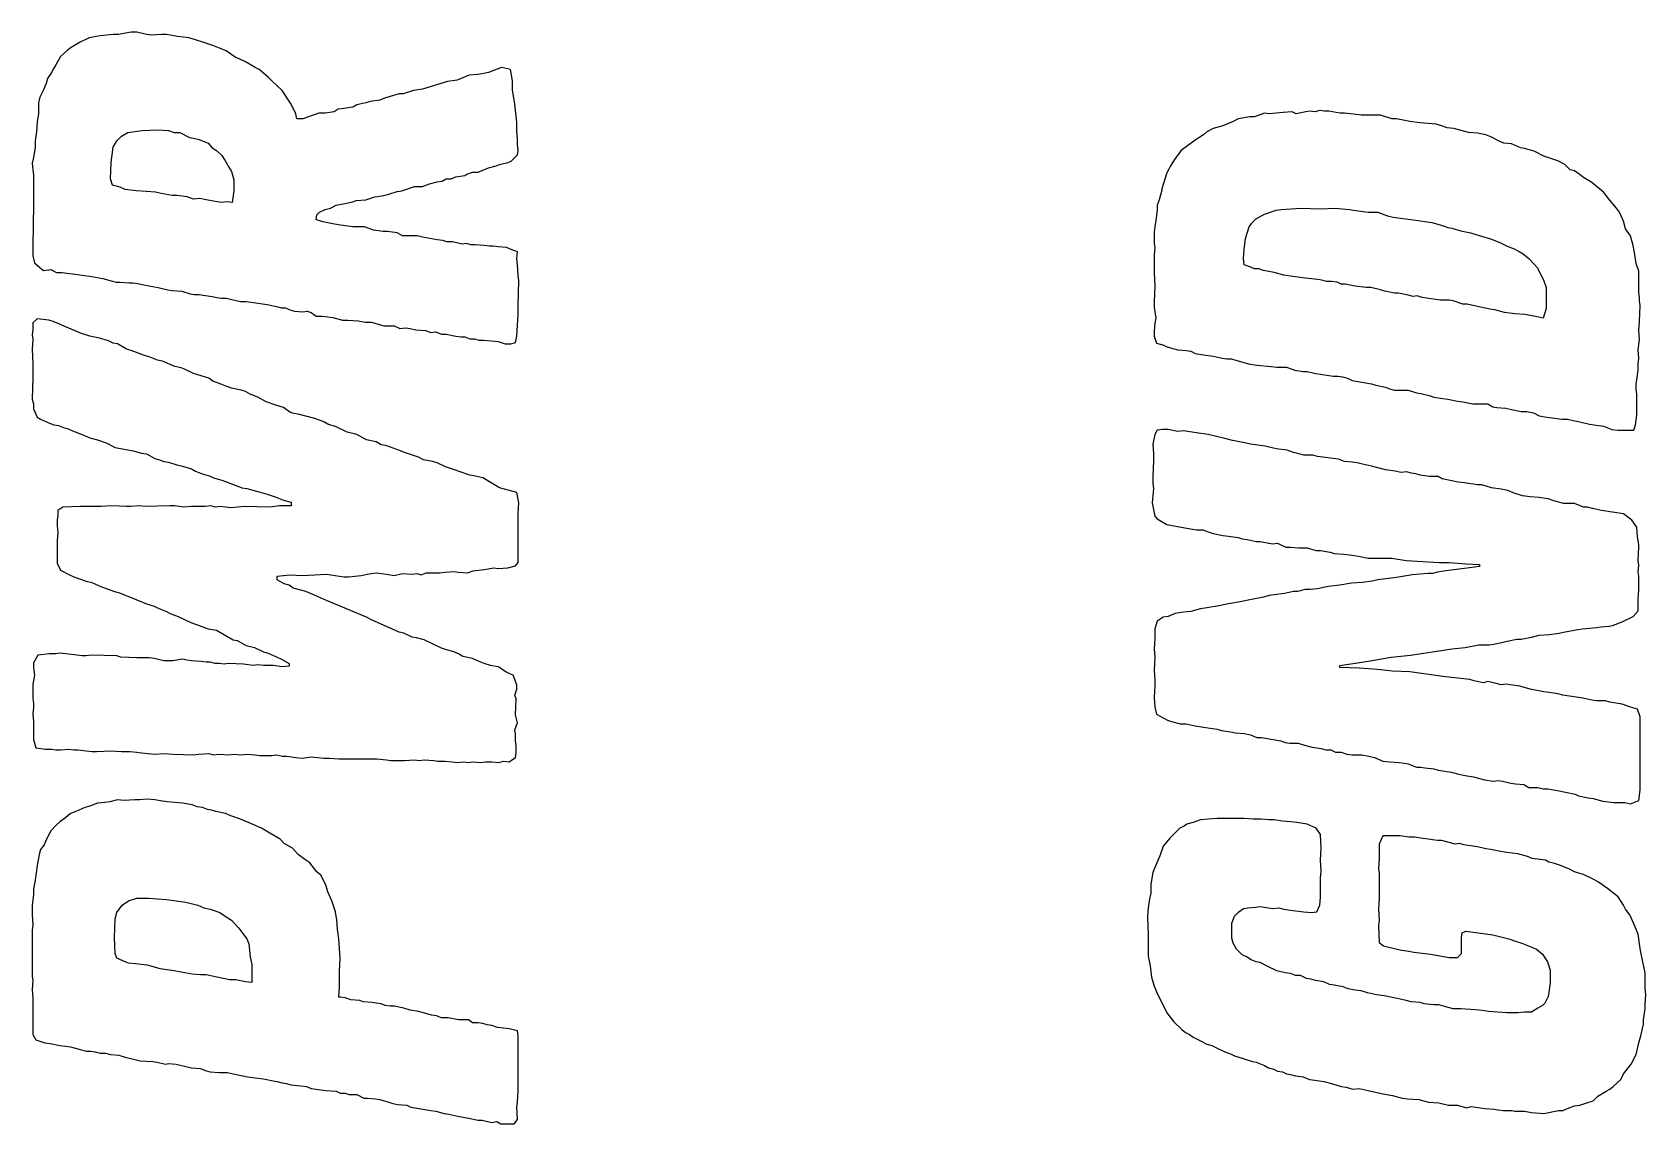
# Model space of a CAD drawing. Extents: x 21.5 to 68.8, y -31.2 to -10.6.
# Drawn here: x 41.81 to 45.099, y -31.173 to -28.947 of the extents above; entities that cross this region are included whole.
import ezdxf

# ---------------------------------------------------------------- set-up
doc = ezdxf.new("R2010")
doc.units = 0
doc.layers.add('Special_Silkscreen_Paths', color=7, linetype='CONTINUOUS')

msp = doc.modelspace()

# ---------------------------------------------------------------- linework, layer by layer
at = {"layer": 'Special_Silkscreen_Paths', "color": 7}
for points in [[(42.801822, -29.453946), (42.800411, -29.442657), (42.799, -29.421491), (42.797589, -29.408791), (42.799, -29.39468), (42.7863, -29.390446), (42.776422, -29.386213), (42.759489, -29.384802), (42.749611, -29.383391), (42.741144, -29.383391), (42.731267, -29.38198), (42.712922, -29.380569), (42.704456, -29.380569), (42.694578, -29.377746), (42.686111, -29.379157), (42.666356, -29.374924), (42.655067, -29.374924), (42.6466, -29.372102), (42.635311, -29.370691), (42.605678, -29.365046), (42.594389, -29.362224), (42.564756, -29.362224), (42.553467, -29.35658), (42.533711, -29.353757), (42.525245, -29.353757), (42.505489, -29.350935), (42.487145, -29.34388), (42.463156, -29.34388), (42.433523, -29.339646), (42.422234, -29.338235), (42.402478, -29.334002), (42.394011, -29.33118), (42.388367, -29.329769), (42.389778, -29.319891), (42.395423, -29.314246), (42.406711, -29.308602), (42.418, -29.30578), (42.429289, -29.300135), (42.4434, -29.297313), (42.463156, -29.29308), (42.470211, -29.290257), (42.489967, -29.288846), (42.508311, -29.283202), (42.526656, -29.28038), (42.536534, -29.277557), (42.553467, -29.271913), (42.563345, -29.270502), (42.588745, -29.262035), (42.605678, -29.262035), (42.619789, -29.256391), (42.635311, -29.252158), (42.645189, -29.250746), (42.653656, -29.246513), (42.663533, -29.246513), (42.673411, -29.24228), (42.691756, -29.239458), (42.695989, -29.236635), (42.707278, -29.232402), (42.718567, -29.232402), (42.739733, -29.223935), (42.755256, -29.219702), (42.762311, -29.21688), (42.779244, -29.212646), (42.7863, -29.209824), (42.799, -29.197124), (42.800411, -29.188658), (42.799, -29.175958), (42.799, -29.164669), (42.797589, -29.149146), (42.797589, -29.130802), (42.793356, -29.094113), (42.789122, -29.06448), (42.789122, -29.046135), (42.7863, -29.030613), (42.784889, -29.023558), (42.766544, -29.019324), (42.739733, -29.029202), (42.727033, -29.032024), (42.717156, -29.033435), (42.700222, -29.034847), (42.676233, -29.044724), (42.656478, -29.047547), (42.605678, -29.063069), (42.587334, -29.065891), (42.566167, -29.072947), (42.5577, -29.072947), (42.539356, -29.078591), (42.528067, -29.081413), (42.518189, -29.085647), (42.498434, -29.088469), (42.489967, -29.091291), (42.471622, -29.095524), (42.463156, -29.099758), (42.444811, -29.10258), (42.433523, -29.103991), (42.425056, -29.109635), (42.406711, -29.112458), (42.394011, -29.112458), (42.372845, -29.119513), (42.361556, -29.123746), (42.348856, -29.123746), (42.347445, -29.113869), (42.337567, -29.094113), (42.319223, -29.065891), (42.298056, -29.046135), (42.291, -29.03908), (42.272656, -29.023558), (42.264189, -29.019324), (42.245845, -29.008035), (42.233145, -29.002391), (42.223267, -28.998158), (42.204923, -28.985458), (42.187989, -28.978402), (42.178112, -28.974169), (42.169645, -28.971347), (42.159767, -28.968524), (42.142834, -28.96288), (42.128723, -28.958647), (42.106145, -28.955824), (42.083567, -28.951591), (42.073689, -28.951591), (42.052523, -28.953002), (42.042645, -28.951591), (42.02289, -28.947358), (42.011601, -28.947358), (41.98479, -28.951591), (41.974912, -28.951591), (41.948101, -28.954413), (41.925523, -28.958647), (41.905767, -28.968524), (41.888834, -28.978402), (41.881779, -28.984047), (41.873312, -28.991102), (41.867667, -28.996747), (41.85779, -29.01368), (41.853556, -29.020735), (41.849323, -29.029202), (41.840856, -29.041902), (41.838034, -29.05178), (41.83239, -29.06448), (41.825334, -29.080002), (41.822512, -29.091291), (41.822512, -29.113869), (41.81969, -29.129391), (41.818279, -29.150558), (41.815456, -29.168902), (41.815456, -29.181602), (41.812634, -29.202769), (41.809812, -29.214058), (41.811223, -29.228169), (41.812634, -29.238046), (41.812634, -29.298724), (41.811223, -29.383391), (41.811223, -29.403146), (41.814045, -29.417257), (41.825334, -29.427135), (41.83239, -29.43278), (41.847912, -29.431368), (41.859201, -29.437013), (41.87049, -29.437013), (41.880367, -29.438424), (41.891656, -29.439835), (41.931167, -29.44548), (41.953745, -29.449713), (41.970678, -29.453946), (41.980556, -29.456768), (41.989023, -29.456768), (42.007367, -29.45818), (42.015834, -29.45818), (42.024301, -29.459591), (42.044056, -29.463824), (42.066634, -29.468057), (42.086389, -29.472291), (42.094856, -29.473702), (42.114612, -29.475113), (42.131545, -29.480757), (42.140012, -29.482168), (42.149889, -29.482168), (42.158356, -29.48358), (42.1767, -29.486402), (42.186578, -29.487813), (42.195045, -29.489224), (42.204923, -29.489224), (42.234556, -29.49628), (42.245845, -29.49628), (42.2656, -29.499102), (42.283945, -29.501924), (42.292412, -29.503335), (42.307934, -29.506157), (42.317811, -29.50898), (42.326278, -29.50898), (42.334745, -29.513213), (42.344623, -29.516035), (42.361556, -29.517446), (42.370023, -29.516035), (42.378489, -29.518857), (42.388367, -29.525913), (42.401067, -29.525913), (42.412356, -29.527324), (42.422234, -29.528735), (42.441989, -29.53438), (42.453278, -29.53438), (42.474445, -29.535791), (42.488556, -29.538613), (42.501256, -29.538613), (42.526656, -29.545668), (42.547822, -29.545668), (42.559111, -29.551313), (42.5704, -29.549902), (42.580278, -29.551313), (42.591567, -29.554135), (42.611322, -29.555546), (42.622611, -29.559779), (42.632489, -29.558368), (42.643778, -29.562602), (42.653656, -29.562602), (42.673411, -29.566835), (42.683289, -29.568246), (42.691756, -29.568246), (42.701633, -29.572479), (42.711511, -29.572479), (42.719978, -29.575302), (42.729856, -29.575302), (42.745378, -29.576713), (42.759489, -29.578124), (42.7736, -29.582357), (42.7863, -29.582357), (42.794767, -29.579535), (42.797589, -29.566835), (42.800411, -29.523091), (42.800411, -29.504746)], [(45.087822, -29.504742), (45.086411, -29.494865), (45.086411, -29.487809), (45.085, -29.477931), (45.085, -29.434187), (45.079356, -29.418665), (45.076533, -29.396087), (45.073711, -29.381976), (45.068067, -29.36222), (45.058189, -29.348109), (45.053956, -29.332587), (45.045489, -29.314242), (45.039844, -29.305776), (45.028556, -29.293076), (45.013033, -29.27332), (44.989045, -29.253565), (44.972111, -29.243687), (44.963645, -29.236631), (44.953767, -29.229576), (44.9453, -29.228165), (44.934011, -29.216876), (44.9199, -29.20982), (44.891678, -29.199943), (44.871922, -29.190065), (44.852167, -29.18442), (44.8437, -29.183009), (44.825356, -29.174543), (44.809834, -29.173131), (44.801367, -29.170309), (44.783022, -29.160431), (44.773145, -29.156198), (44.756211, -29.153376), (44.737867, -29.151965), (44.708234, -29.143498), (44.694123, -29.142087), (44.682834, -29.137854), (44.671545, -29.135031), (44.639089, -29.132209), (44.617923, -29.129387), (44.591112, -29.123743), (44.581234, -29.123743), (44.558656, -29.116687), (44.519145, -29.116687), (44.509267, -29.115276), (44.485278, -29.112454), (44.4754, -29.112454), (44.452823, -29.10822), (44.444356, -29.10822), (44.434478, -29.106809), (44.424601, -29.109632), (44.414723, -29.10822), (44.406256, -29.109632), (44.386501, -29.113865), (44.378034, -29.109632), (44.359689, -29.111043), (44.331467, -29.113865), (44.321589, -29.112454), (44.301834, -29.119509), (44.291956, -29.119509), (44.267967, -29.123743), (44.25809, -29.129387), (44.236923, -29.137854), (44.217167, -29.143498), (44.204467, -29.150554), (44.197412, -29.156198), (44.180478, -29.167487), (44.152256, -29.188654), (44.145201, -29.19712), (44.138145, -29.206998), (44.129679, -29.221109), (44.126856, -29.226754), (44.122623, -29.233809), (44.115567, -29.257798), (44.112745, -29.266265), (44.112745, -29.269087), (44.107101, -29.288842), (44.102867, -29.300131), (44.102867, -29.310009), (44.100045, -29.331176), (44.098634, -29.343876), (44.097223, -29.355165), (44.097223, -29.377742), (44.098634, -29.386209), (44.097223, -29.401731), (44.097223, -29.437009), (44.098634, -29.465231), (44.097223, -29.496276), (44.097223, -29.507565), (44.100045, -29.530142), (44.098634, -29.54002), (44.097223, -29.556953), (44.097223, -29.566831), (44.101456, -29.580942), (44.116979, -29.585176), (44.121212, -29.587998), (44.135323, -29.592231), (44.145201, -29.595053), (44.162134, -29.596464), (44.172012, -29.597876), (44.180478, -29.602109), (44.197412, -29.604931), (44.217167, -29.607753), (44.235512, -29.611987), (44.24539, -29.613398), (44.253856, -29.613398), (44.263734, -29.61622), (44.289134, -29.623276), (44.306067, -29.626098), (44.335701, -29.62892), (44.346989, -29.630331), (44.366745, -29.630331), (44.383678, -29.635976), (44.400612, -29.638798), (44.409078, -29.638798), (44.426012, -29.643031), (44.435889, -29.644442), (44.452823, -29.647264), (44.4627, -29.648676), (44.471167, -29.648676), (44.481045, -29.650087), (44.490923, -29.652909), (44.5008, -29.657142), (44.540312, -29.664198), (44.548778, -29.66702), (44.568534, -29.671253), (44.577, -29.674076), (44.586878, -29.676898), (44.6151, -29.676898), (44.632034, -29.682542), (44.6405, -29.683953), (44.657434, -29.688187), (44.667311, -29.691009), (44.685656, -29.693831), (44.695534, -29.695242), (44.715289, -29.699475), (44.726578, -29.700887), (44.746334, -29.70512), (44.777378, -29.70512), (44.787256, -29.710764), (44.795722, -29.712175), (44.814067, -29.713587), (44.825356, -29.716409), (44.845111, -29.720642), (44.8564, -29.720642), (44.870511, -29.723464), (44.8818, -29.729109), (44.897322, -29.731931), (44.908611, -29.733342), (44.928367, -29.736164), (44.939656, -29.736164), (44.950945, -29.738987), (44.965056, -29.741809), (44.984811, -29.746042), (44.993278, -29.747453), (45.013033, -29.750275), (45.029967, -29.757331), (45.042667, -29.758742), (45.075122, -29.758742), (45.077944, -29.747453), (45.080767, -29.727698), (45.080767, -29.685364), (45.079356, -29.675487), (45.079356, -29.664198), (45.080767, -29.655731), (45.083589, -29.635976), (45.083589, -29.623276), (45.085, -29.611987), (45.083589, -29.595053), (45.086411, -29.573887), (45.085, -29.555542), (45.086411, -29.537198)], [(42.220445, -29.270502), (42.217623, -29.294491), (42.206334, -29.29308), (42.196456, -29.294491), (42.186578, -29.29308), (42.164001, -29.288846), (42.151301, -29.286024), (42.138601, -29.287435), (42.125901, -29.283202), (42.104734, -29.28038), (42.094856, -29.28038), (42.072278, -29.276146), (42.060989, -29.273324), (42.042645, -29.271913), (42.021478, -29.270502), (41.998901, -29.26768), (41.989023, -29.263446), (41.973501, -29.259213), (41.969267, -29.246513), (41.970678, -29.212646), (41.974912, -29.181602), (41.981967, -29.168902), (41.991845, -29.159024), (42.004545, -29.151969), (42.034178, -29.147735), (42.065223, -29.146324), (42.087801, -29.147735), (42.099089, -29.151969), (42.110378, -29.151969), (42.130134, -29.161846), (42.138601, -29.163258), (42.149889, -29.16608), (42.168234, -29.173135), (42.1767, -29.183013), (42.185167, -29.188658), (42.196456, -29.198535), (42.2021, -29.208413), (42.210567, -29.222524), (42.216212, -29.230991), (42.220445, -29.247924)], [(44.895911, -29.510387), (44.890267, -29.530142), (44.877567, -29.52732), (44.853578, -29.523087), (44.832411, -29.521676), (44.811245, -29.518853), (44.791489, -29.513209), (44.781611, -29.511798), (44.756211, -29.506153), (44.735045, -29.50192), (44.726578, -29.50192), (44.706823, -29.494865), (44.698356, -29.493453), (44.680011, -29.493453), (44.643323, -29.487809), (44.633445, -29.484987), (44.624978, -29.486398), (44.6151, -29.483576), (44.595345, -29.479342), (44.586878, -29.479342), (44.567123, -29.475109), (44.558656, -29.472287), (44.5389, -29.468053), (44.529023, -29.468053), (44.506445, -29.465231), (44.486689, -29.460998), (44.478223, -29.460998), (44.469756, -29.456765), (44.458467, -29.455353), (44.448589, -29.455353), (44.438712, -29.452531), (44.430245, -29.45112), (44.399201, -29.448298), (44.379445, -29.445476), (44.361101, -29.442653), (44.341345, -29.437009), (44.320178, -29.432776), (44.310301, -29.429953), (44.301834, -29.429953), (44.291956, -29.42572), (44.280667, -29.421487), (44.279256, -29.408787), (44.280667, -29.390442), (44.28349, -29.367865), (44.290545, -29.343876), (44.29619, -29.33682), (44.303245, -29.328354), (44.321589, -29.318476), (44.345578, -29.310009), (44.356867, -29.308598), (44.394967, -29.305776), (44.435889, -29.307187), (44.465523, -29.305776), (44.495156, -29.308598), (44.503623, -29.310009), (44.533256, -29.314242), (44.553012, -29.314242), (44.572767, -29.321298), (44.584056, -29.32412), (44.593934, -29.325531), (44.6151, -29.328354), (44.634856, -29.331176), (44.6532, -29.333998), (44.663078, -29.335409), (44.680011, -29.339642), (44.688478, -29.342465), (44.695534, -29.345287), (44.704, -29.346698), (44.722345, -29.352342), (44.7421, -29.356576), (44.757622, -29.360809), (44.784434, -29.369276), (44.802778, -29.376331), (44.816889, -29.383387), (44.831, -29.389031), (44.840878, -29.394676), (44.849345, -29.398909), (44.860634, -29.408787), (44.871922, -29.420076), (44.877567, -29.427131), (44.886033, -29.442653), (44.891678, -29.453942), (44.895911, -29.468053)], [(42.801822, -29.90691), (42.797589, -29.885744), (42.762311, -29.875866), (42.728445, -29.85611), (42.7101, -29.851877), (42.701633, -29.850466), (42.681878, -29.84341), (42.670589, -29.839177), (42.652245, -29.833533), (42.635311, -29.825066), (42.625433, -29.822244), (42.607089, -29.819422), (42.597211, -29.813777), (42.588745, -29.810955), (42.568989, -29.803899), (42.560522, -29.801077), (42.530889, -29.789788), (42.521011, -29.788377), (42.511134, -29.782733), (42.491378, -29.778499), (42.471622, -29.76721), (42.451867, -29.762977), (42.429289, -29.751688), (42.412356, -29.746044), (42.403889, -29.741811), (42.385545, -29.734755), (42.351678, -29.726288), (42.343211, -29.724877), (42.334745, -29.722055), (42.322045, -29.712177), (42.306523, -29.707944), (42.286767, -29.700888), (42.269834, -29.691011), (42.254312, -29.685366), (42.244434, -29.679722), (42.235967, -29.676899), (42.216212, -29.672666), (42.206334, -29.669844), (42.196456, -29.665611), (42.178112, -29.658555), (42.169645, -29.652911), (42.147067, -29.645855), (42.138601, -29.643033), (42.120256, -29.634566), (42.113201, -29.631744), (42.100501, -29.628922), (42.075101, -29.617633), (42.065223, -29.616222), (42.048289, -29.609166), (42.038412, -29.606344), (42.011601, -29.596466), (42.001723, -29.593644), (41.983378, -29.582355), (41.974912, -29.580944), (41.965034, -29.576711), (41.94669, -29.571066), (41.926934, -29.566833), (41.910001, -29.561188), (41.876134, -29.547077), (41.867667, -29.542844), (41.852145, -29.5372), (41.843679, -29.534377), (41.81969, -29.531555), (41.811223, -29.540022), (41.811223, -29.554133), (41.809812, -29.564011), (41.811223, -29.573888), (41.809812, -29.593644), (41.811223, -29.623277), (41.811223, -29.651499), (41.809812, -29.695244), (41.812634, -29.705122), (41.812634, -29.714999), (41.81969, -29.731933), (41.826745, -29.736166), (41.84509, -29.744633), (41.853556, -29.747455), (41.863434, -29.748866), (41.873312, -29.753099), (41.88319, -29.755922), (41.891656, -29.760155), (41.911412, -29.76721), (41.926934, -29.774266), (41.942456, -29.778499), (41.960801, -29.784144), (41.979145, -29.794022), (42.015834, -29.801077), (42.032767, -29.80531), (42.042645, -29.806722), (42.059578, -29.816599), (42.069456, -29.819422), (42.077923, -29.822244), (42.087801, -29.823655), (42.104734, -29.829299), (42.116023, -29.832122), (42.134367, -29.837766), (42.142834, -29.841999), (42.152712, -29.846233), (42.161178, -29.849055), (42.171056, -29.851877), (42.179523, -29.85611), (42.196456, -29.860344), (42.228912, -29.873044), (42.237378, -29.875866), (42.247256, -29.877277), (42.286767, -29.888566), (42.305112, -29.89421), (42.322045, -29.901266), (42.337567, -29.905499), (42.337567, -29.912555), (42.313578, -29.912555), (42.293823, -29.915377), (42.243023, -29.913966), (42.2148, -29.916788), (42.203512, -29.915377), (42.193634, -29.913966), (42.182345, -29.915377), (42.173878, -29.912555), (42.162589, -29.913966), (42.134367, -29.913966), (42.118845, -29.915377), (42.100501, -29.912555), (42.090623, -29.912555), (42.038412, -29.913966), (42.029945, -29.912555), (42.01019, -29.913966), (42.001723, -29.913966), (41.97209, -29.912555), (41.949512, -29.913966), (41.907178, -29.913966), (41.871901, -29.915377), (41.862023, -29.922433), (41.862023, -29.93231), (41.860612, -29.942188), (41.860612, -29.953477), (41.862023, -29.967588), (41.860612, -29.984521), (41.860612, -30.029677), (41.867667, -30.043788), (41.886012, -30.053666), (41.894478, -30.057899), (41.919878, -30.066366), (41.931167, -30.069188), (41.949512, -30.077655), (41.977734, -30.087532), (41.987612, -30.090355), (42.02289, -30.104466), (42.042645, -30.112932), (42.058167, -30.117166), (42.066634, -30.121399), (42.083567, -30.128455), (42.090623, -30.132688), (42.107556, -30.138332), (42.132956, -30.151032), (42.142834, -30.153855), (42.168234, -30.163732), (42.185167, -30.166555), (42.219034, -30.18631), (42.2275, -30.187721), (42.245845, -30.197599), (42.262778, -30.201832), (42.281123, -30.210299), (42.291, -30.213121), (42.309345, -30.221588), (42.317811, -30.225821), (42.333334, -30.234288), (42.333334, -30.239932), (42.319223, -30.241343), (42.300878, -30.238521), (42.281123, -30.238521), (42.269834, -30.23711), (42.259956, -30.238521), (42.2402, -30.235699), (42.209156, -30.234288), (42.200689, -30.235699), (42.190812, -30.234288), (42.182345, -30.234288), (42.172467, -30.231466), (42.164001, -30.231466), (42.154123, -30.230055), (42.134367, -30.228643), (42.125901, -30.227232), (42.116023, -30.225821), (42.096267, -30.228643), (42.077923, -30.228643), (42.058167, -30.22441), (42.048289, -30.222999), (42.02289, -30.222999), (41.990434, -30.221588), (41.981967, -30.218766), (41.929756, -30.217355), (41.919878, -30.218766), (41.911412, -30.218766), (41.867667, -30.213121), (41.85779, -30.214532), (41.84509, -30.214532), (41.821101, -30.217355), (41.812634, -30.232877), (41.812634, -30.242755), (41.814045, -30.258277), (41.811223, -30.276621), (41.811223, -30.304843), (41.812634, -30.316132), (41.812634, -30.323188), (41.811223, -30.337299), (41.812634, -30.352821), (41.812634, -30.38951), (41.816867, -30.406443), (41.836623, -30.409266), (41.849323, -30.409266), (41.85779, -30.410677), (41.867667, -30.410677), (41.884601, -30.409266), (41.894478, -30.410677), (41.902945, -30.410677), (41.931167, -30.413499), (41.941045, -30.413499), (41.970678, -30.412088), (41.991845, -30.413499), (42.008778, -30.413499), (42.02289, -30.41491), (42.032767, -30.416321), (42.059578, -30.419143), (42.077923, -30.417732), (42.097678, -30.419143), (42.138601, -30.420554), (42.148478, -30.419143), (42.169645, -30.417732), (42.179523, -30.420554), (42.190812, -30.419143), (42.210567, -30.420554), (42.219034, -30.419143), (42.237378, -30.420554), (42.247256, -30.419143), (42.264189, -30.420554), (42.274067, -30.421966), (42.298056, -30.421966), (42.307934, -30.420554), (42.319223, -30.423377), (42.3291, -30.423377), (42.347445, -30.426199), (42.360145, -30.42761), (42.378489, -30.424788), (42.403889, -30.42761), (42.415178, -30.42761), (42.434934, -30.429021), (42.512545, -30.429021), (42.5323, -30.430432), (42.540767, -30.431843), (42.568989, -30.431843), (42.588745, -30.430432), (42.598622, -30.431843), (42.6085, -30.430432), (42.628256, -30.431843), (42.636722, -30.433254), (42.650833, -30.433254), (42.666356, -30.434666), (42.676233, -30.436077), (42.688933, -30.434666), (42.698811, -30.436077), (42.707278, -30.434666), (42.724211, -30.436077), (42.734089, -30.434666), (42.746789, -30.434666), (42.7609, -30.436077), (42.770778, -30.433254), (42.782067, -30.434666), (42.794767, -30.426199), (42.796178, -30.416321), (42.796178, -30.40221), (42.794767, -30.392332), (42.794767, -30.378221), (42.793356, -30.369754), (42.799, -30.355643), (42.794767, -30.33871), (42.796178, -30.306255), (42.793356, -30.299199), (42.797589, -30.286499), (42.797589, -30.278032), (42.790533, -30.258277), (42.783478, -30.255455), (42.775011, -30.251221), (42.759489, -30.241343), (42.743967, -30.238521), (42.731267, -30.234288), (42.717156, -30.228643), (42.707278, -30.22441), (42.687522, -30.220177), (42.679056, -30.214532), (42.669178, -30.210299), (42.652245, -30.206066), (42.643778, -30.203243), (42.626845, -30.194777), (42.6085, -30.18631), (42.592978, -30.182077), (42.584511, -30.180666), (42.567578, -30.172199), (42.5577, -30.170788), (42.501256, -30.145388), (42.491378, -30.139744), (42.409534, -30.105877), (42.391189, -30.09741), (42.3672, -30.087532), (42.3418, -30.080477), (42.333334, -30.074832), (42.323456, -30.07201), (42.309345, -30.063544), (42.309345, -30.056488), (42.334745, -30.053666), (42.360145, -30.055077), (42.385545, -30.053666), (42.409534, -30.052255), (42.444811, -30.057899), (42.454689, -30.057899), (42.480089, -30.055077), (42.492789, -30.052255), (42.511134, -30.049432), (42.5323, -30.052255), (42.547822, -30.055077), (42.564756, -30.050844), (42.584511, -30.052255), (42.594389, -30.050844), (42.602856, -30.053666), (42.612733, -30.049432), (42.640956, -30.049432), (42.650833, -30.048021), (42.670589, -30.04661), (42.679056, -30.048021), (42.6974, -30.049432), (42.708689, -30.045199), (42.731267, -30.042377), (42.751022, -30.039555), (42.759489, -30.040966), (42.779244, -30.039555), (42.794767, -30.035321), (42.800411, -30.028266), (42.800411, -29.928077)], [(45.087822, -30.492519), (45.087822, -30.342941), (45.082178, -30.327419), (45.068067, -30.323186), (45.051133, -30.317541), (45.025733, -30.313308), (45.017267, -30.310486), (44.998922, -30.310486), (44.989045, -30.309074), (44.9707, -30.304841), (44.929778, -30.299197), (44.9199, -30.296374), (44.911433, -30.294963), (44.891678, -30.292141), (44.863456, -30.286497), (44.842289, -30.280852), (44.822534, -30.27803), (44.814067, -30.276619), (44.804189, -30.27803), (44.794311, -30.275208), (44.777378, -30.270974), (44.7675, -30.273797), (44.749156, -30.269563), (44.740689, -30.266741), (44.685656, -30.261097), (44.617923, -30.251219), (44.582645, -30.249808), (44.558656, -30.246986), (44.543134, -30.245574), (44.514912, -30.244163), (44.4754, -30.242752), (44.4754, -30.238519), (44.529023, -30.230052), (44.579823, -30.221586), (44.619334, -30.217352), (44.664489, -30.210297), (44.704, -30.204652), (44.730811, -30.20183), (44.759034, -30.196186), (44.7802, -30.196186), (44.788667, -30.194774), (44.808422, -30.190541), (44.816889, -30.18913), (44.836645, -30.184897), (44.845111, -30.184897), (44.866278, -30.180663), (44.8818, -30.17643), (44.902967, -30.175019), (44.922722, -30.172197), (44.931189, -30.170786), (44.960822, -30.165141), (44.969289, -30.16373), (44.998922, -30.160908), (45.007389, -30.159497), (45.024322, -30.158086), (45.031378, -30.156675), (45.051133, -30.149619), (45.073711, -30.13833), (45.083589, -30.127041), (45.083589, -30.103052), (45.085, -30.084708), (45.085, -30.056486), (45.083589, -30.048019), (45.085, -30.033908), (45.083589, -30.02403), (45.085, -29.997219), (45.085, -29.991575), (45.082178, -29.976052), (45.080767, -29.956297), (45.070889, -29.942186), (45.053956, -29.929486), (45.0088, -29.92243), (44.990456, -29.918197), (44.980578, -29.915375), (44.972111, -29.915375), (44.953767, -29.908319), (44.931189, -29.908319), (44.911433, -29.902675), (44.900145, -29.898441), (44.8818, -29.895619), (44.863456, -29.894208), (44.847934, -29.892797), (44.831, -29.887153), (44.8183, -29.881508), (44.804189, -29.878686), (44.784434, -29.875864), (44.764678, -29.870219), (44.756211, -29.870219), (44.747745, -29.868808), (44.737867, -29.867397), (44.7294, -29.865986), (44.7167, -29.864575), (44.704, -29.861753), (44.684245, -29.857519), (44.675778, -29.853286), (44.657434, -29.853286), (44.648967, -29.851875), (44.639089, -29.850464), (44.630623, -29.847641), (44.620745, -29.84623), (44.612278, -29.843408), (44.599578, -29.844819), (44.588289, -29.841997), (44.568534, -29.839175), (44.550189, -29.834941), (44.540312, -29.832119), (44.521967, -29.827886), (44.510678, -29.825064), (44.5008, -29.823653), (44.485278, -29.822241), (44.472578, -29.818008), (44.430245, -29.812364), (44.420367, -29.809541), (44.402023, -29.809541), (44.392145, -29.806719), (44.380856, -29.803897), (44.368156, -29.799664), (44.345578, -29.796841), (44.323001, -29.791197), (44.293367, -29.786964), (44.282078, -29.784141), (44.256678, -29.779908), (44.241156, -29.775675), (44.20729, -29.767208), (44.187534, -29.764386), (44.15649, -29.760153), (44.145201, -29.761564), (44.125445, -29.75733), (44.114156, -29.75733), (44.102867, -29.758742), (44.098634, -29.767208), (44.094401, -29.786964), (44.095812, -29.806719), (44.095812, -29.82083), (44.094401, -29.853286), (44.094401, -29.867397), (44.095812, -29.877275), (44.09299, -29.906908), (44.098634, -29.933719), (44.102867, -29.939364), (44.122623, -29.950652), (44.152256, -29.956297), (44.174834, -29.96053), (44.183301, -29.961941), (44.196001, -29.961941), (44.20729, -29.966175), (44.217167, -29.968997), (44.236923, -29.97323), (44.248212, -29.974641), (44.267967, -29.977464), (44.276434, -29.980286), (44.286312, -29.981697), (44.304656, -29.98593), (44.313123, -29.98593), (44.338523, -29.990164), (44.348401, -29.988752), (44.365334, -29.997219), (44.375212, -29.997219), (44.392145, -29.99863), (44.409078, -29.99863), (44.427423, -30.004275), (44.435889, -30.004275), (44.455645, -30.007097), (44.464112, -30.009919), (44.483867, -30.01133), (44.495156, -30.012741), (44.505034, -30.014152), (44.5135, -30.015564), (44.533256, -30.019797), (44.581234, -30.019797), (44.610867, -30.02403), (44.6786, -30.028264), (44.698356, -30.028264), (44.732223, -30.031086), (44.760445, -30.032497), (44.760445, -30.03673), (44.7294, -30.040964), (44.6913, -30.045197), (44.674367, -30.048019), (44.664489, -30.050841), (44.654611, -30.050841), (44.623567, -30.053663), (44.591112, -30.059308), (44.553012, -30.063541), (44.541723, -30.066363), (44.521967, -30.069186), (44.499389, -30.070597), (44.4754, -30.07483), (44.451412, -30.077652), (44.430245, -30.081886), (44.414723, -30.083297), (44.404845, -30.083297), (44.389323, -30.08753), (44.380856, -30.08753), (44.362512, -30.091763), (44.341345, -30.094586), (44.331467, -30.095997), (44.320178, -30.098819), (44.291956, -30.104463), (44.272201, -30.108697), (44.248212, -30.11293), (44.225634, -30.117163), (44.191767, -30.122808), (44.172012, -30.128452), (44.15649, -30.129863), (44.139556, -30.132686), (44.125445, -30.13833), (44.115567, -30.139741), (44.102867, -30.148208), (44.098634, -30.16373), (44.098634, -30.183486), (44.097223, -30.204652), (44.098634, -30.221586), (44.097223, -30.248397), (44.098634, -30.266741), (44.098634, -30.279441), (44.097223, -30.30343), (44.098634, -30.323186), (44.101456, -30.337297), (44.116979, -30.345763), (44.124034, -30.349997), (44.132501, -30.352819), (44.150845, -30.357052), (44.162134, -30.357052), (44.180478, -30.361285), (44.197412, -30.364108), (44.215756, -30.36693), (44.225634, -30.368341), (44.234101, -30.371163), (44.243978, -30.372574), (44.252445, -30.373985), (44.262323, -30.375397), (44.280667, -30.376808), (44.293367, -30.37963), (44.306067, -30.385274), (44.315945, -30.385274), (44.355456, -30.39233), (44.363923, -30.395152), (44.373801, -30.396563), (44.390734, -30.396563), (44.403434, -30.400797), (44.418956, -30.40503), (44.437301, -30.407852), (44.447178, -30.410674), (44.457056, -30.410674), (44.466934, -30.414908), (44.478223, -30.414908), (44.489512, -30.419141), (44.5008, -30.420552), (44.520556, -30.420552), (44.534667, -30.423374), (44.545956, -30.426197), (44.562889, -30.433252), (44.577, -30.434663), (44.596756, -30.436074), (44.606634, -30.437485), (44.6151, -30.438897), (44.632034, -30.445952), (44.6405, -30.445952), (44.648967, -30.447363), (44.667311, -30.448774), (44.675778, -30.451597), (44.685656, -30.453008), (44.702589, -30.45583), (44.718111, -30.460063), (44.730811, -30.462885), (44.747745, -30.465708), (44.770322, -30.471352), (44.788667, -30.474174), (44.798545, -30.472763), (44.807011, -30.474174), (44.823945, -30.478408), (44.833822, -30.479819), (44.850756, -30.48123), (44.860634, -30.486874), (44.878978, -30.486874), (44.890267, -30.489696), (44.900145, -30.489696), (44.922722, -30.49393), (44.935422, -30.496752), (44.955178, -30.500985), (44.962233, -30.503808), (44.981989, -30.508041), (44.991867, -30.509452), (45.011622, -30.515096), (45.0342, -30.517919), (45.056778, -30.517919), (45.068067, -30.520741), (45.085, -30.513685)], [(42.800411, -31.106351), (42.800411, -30.993463), (42.799, -30.983585), (42.782067, -30.979352), (42.770778, -30.97794), (42.758078, -30.976529), (42.746789, -30.972296), (42.736911, -30.970885), (42.728445, -30.968063), (42.718567, -30.966652), (42.707278, -30.966652), (42.698811, -30.961007), (42.679056, -30.961007), (42.657889, -30.956774), (42.643778, -30.956774), (42.6339, -30.95254), (42.624022, -30.951129), (42.607089, -30.946896), (42.597211, -30.944074), (42.580278, -30.941252), (42.567578, -30.937018), (42.547822, -30.932785), (42.539356, -30.932785), (42.529478, -30.931374), (42.521011, -30.928552), (42.511134, -30.92714), (42.502667, -30.925729), (42.484322, -30.924318), (42.477267, -30.921496), (42.458922, -30.920085), (42.447634, -30.915852), (42.437756, -30.91444), (42.434934, -30.91444), (42.436345, -30.893274), (42.436345, -30.862229), (42.437756, -30.835418), (42.434934, -30.795907), (42.432111, -30.776152), (42.4307, -30.757807), (42.427878, -30.740874), (42.420823, -30.718296), (42.412356, -30.699952), (42.408123, -30.685841), (42.398245, -30.666085), (42.389778, -30.65903), (42.375667, -30.640685), (42.365789, -30.63363), (42.351678, -30.623752), (42.340389, -30.611052), (42.323456, -30.601174), (42.314989, -30.592707), (42.293823, -30.580007), (42.276889, -30.57013), (42.261367, -30.563074), (42.234556, -30.551785), (42.2148, -30.54473), (42.203512, -30.540496), (42.183756, -30.536263), (42.175289, -30.533441), (42.166823, -30.53203), (42.156945, -30.527796), (42.145656, -30.526385), (42.135778, -30.522152), (42.116023, -30.51933), (42.084978, -30.516507), (42.075101, -30.515096), (42.059578, -30.512274), (42.044056, -30.510863), (42.028534, -30.512274), (42.018656, -30.512274), (41.99749, -30.513685), (41.983378, -30.512274), (41.967856, -30.516507), (41.957978, -30.517919), (41.942456, -30.51933), (41.926934, -30.524974), (41.917056, -30.527796), (41.898712, -30.536263), (41.887423, -30.540496), (41.877545, -30.548963), (41.866256, -30.55743), (41.859201, -30.563074), (41.847912, -30.575774), (41.838034, -30.594118), (41.833801, -30.603996), (41.826745, -30.613874), (41.823923, -30.623752), (41.81969, -30.64633), (41.815456, -30.675963), (41.812634, -30.694307), (41.812634, -30.705596), (41.809812, -30.726763), (41.809812, -30.746518), (41.811223, -30.767685), (41.809812, -30.777563), (41.809812, -30.872107), (41.811223, -30.880574), (41.809812, -30.898918), (41.811223, -30.917263), (41.811223, -30.99064), (41.816867, -31.001929), (41.835212, -31.007574), (41.846501, -31.008985), (41.866256, -31.013218), (41.877545, -31.014629), (41.887423, -31.01604), (41.910001, -31.021685), (41.919878, -31.024507), (41.928345, -31.024507), (41.938223, -31.025918), (41.948101, -31.02874), (41.95939, -31.02874), (41.969267, -31.031563), (41.986201, -31.032974), (41.998901, -31.037207), (42.018656, -31.04144), (42.029945, -31.044263), (42.055345, -31.045674), (42.063812, -31.047085), (42.082156, -31.051318), (42.087801, -31.049907), (42.103323, -31.051318), (42.125901, -31.056963), (42.134367, -31.058374), (42.152712, -31.059785), (42.162589, -31.064018), (42.172467, -31.06684), (42.190812, -31.068251), (42.207745, -31.068251), (42.226089, -31.072485), (42.248667, -31.076718), (42.269834, -31.07954), (42.281123, -31.080951), (42.300878, -31.085185), (42.309345, -31.086596), (42.319223, -31.089418), (42.327689, -31.090829), (42.337567, -31.093651), (42.357323, -31.095063), (42.368611, -31.096474), (42.378489, -31.100707), (42.408123, -31.10494), (42.429289, -31.106351), (42.437756, -31.110585), (42.447634, -31.110585), (42.4561, -31.113407), (42.471622, -31.113407), (42.485734, -31.120463), (42.492789, -31.120463), (42.509722, -31.121874), (42.518189, -31.123285), (42.536534, -31.128929), (42.545, -31.131751), (42.554878, -31.133163), (42.573222, -31.134574), (42.581689, -31.138807), (42.614145, -31.144451), (42.622611, -31.145863), (42.632489, -31.147274), (42.649422, -31.151507), (42.6593, -31.152918), (42.677645, -31.157151), (42.698811, -31.161385), (42.718567, -31.165618), (42.727033, -31.165618), (42.746789, -31.169851), (42.756667, -31.16844), (42.765133, -31.172674), (42.791944, -31.172674), (42.799, -31.164207), (42.797589, -31.138807), (42.799, -31.128929)], [(45.099111, -30.910207), (45.0977, -30.896096), (45.0977, -30.865052), (45.093467, -30.842474), (45.089233, -30.822718), (45.087822, -30.815663), (45.083589, -30.786029), (45.075122, -30.764863), (45.066656, -30.746518), (45.058189, -30.735229), (45.053956, -30.726763), (45.042667, -30.70983), (45.0215, -30.692896), (45.003156, -30.680196), (44.993278, -30.674552), (44.972111, -30.664674), (44.962233, -30.661852), (44.953767, -30.65903), (44.943889, -30.653385), (44.925545, -30.64633), (44.912845, -30.642096), (44.901556, -30.639274), (44.8945, -30.635041), (44.867689, -30.632218), (44.857811, -30.627985), (44.838056, -30.622341), (44.815478, -30.619518), (44.799956, -30.616696), (44.783022, -30.613874), (44.773145, -30.612463), (44.756211, -30.60823), (44.746334, -30.606818), (44.727989, -30.603996), (44.719523, -30.601174), (44.709645, -30.602585), (44.701178, -30.599763), (44.682834, -30.59553), (44.674367, -30.59553), (44.664489, -30.594118), (44.656023, -30.592707), (44.644734, -30.591296), (44.6278, -30.588474), (44.616511, -30.588474), (44.598167, -30.585652), (44.562889, -30.585652), (44.555834, -30.602585), (44.555834, -30.632218), (44.554423, -30.651974), (44.555834, -30.661852), (44.555834, -30.712652), (44.554423, -30.735229), (44.555834, -30.757807), (44.554423, -30.769096), (44.555834, -30.802963), (44.5643, -30.810018), (44.569945, -30.811429), (44.600989, -30.818485), (44.612278, -30.819896), (44.626389, -30.822718), (44.660256, -30.826952), (44.698356, -30.834007), (44.715289, -30.834007), (44.723756, -30.825541), (44.723756, -30.793085), (44.725167, -30.783207), (44.732223, -30.780385), (44.787256, -30.787441), (44.819711, -30.795907), (44.833822, -30.800141), (44.846522, -30.804374), (44.863456, -30.811429), (44.876156, -30.817074), (44.888856, -30.826952), (44.898733, -30.842474), (44.904378, -30.859407), (44.904378, -30.886218), (44.900145, -30.913029), (44.893089, -30.92714), (44.888856, -30.931374), (44.878978, -30.937018), (44.866278, -30.945485), (44.852167, -30.945485), (44.838056, -30.946896), (44.816889, -30.946896), (44.797134, -30.945485), (44.778789, -30.944074), (44.770322, -30.942663), (44.760445, -30.941252), (44.7421, -30.93984), (44.722345, -30.938429), (44.706823, -30.938429), (44.6913, -30.934196), (44.677189, -30.929963), (44.667311, -30.929963), (44.647556, -30.928552), (44.639089, -30.925729), (44.620745, -30.924318), (44.610867, -30.921496), (44.592523, -30.917263), (44.565712, -30.911618), (44.550189, -30.910207), (44.531845, -30.905974), (44.519145, -30.90174), (44.506445, -30.900329), (44.492334, -30.897507), (44.482456, -30.893274), (44.464112, -30.890452), (44.454234, -30.88904), (44.442945, -30.883396), (44.426012, -30.880574), (44.416134, -30.877752), (44.407667, -30.87634), (44.394967, -30.870696), (44.385089, -30.870696), (44.375212, -30.866463), (44.363923, -30.865052), (44.346989, -30.860818), (44.328645, -30.852352), (44.313123, -30.843885), (44.304656, -30.842474), (44.294778, -30.838241), (44.284901, -30.832596), (44.276434, -30.828363), (44.265145, -30.817074), (44.25809, -30.804374), (44.255267, -30.794496), (44.255267, -30.763452), (44.260912, -30.749341), (44.269378, -30.740874), (44.279256, -30.733818), (44.287723, -30.732407), (44.303245, -30.730996), (44.313123, -30.729585), (44.338523, -30.733818), (44.351223, -30.732407), (44.361101, -30.735229), (44.379445, -30.738052), (44.402023, -30.740874), (44.417545, -30.742285), (44.428834, -30.740874), (44.434478, -30.726763), (44.435889, -30.711241), (44.435889, -30.67173), (44.437301, -30.657618), (44.435889, -30.635041), (44.437301, -30.611052), (44.435889, -30.58283), (44.427423, -30.57013), (44.409078, -30.561663), (44.387912, -30.558841), (44.375212, -30.55743), (44.358278, -30.556019), (44.341345, -30.553196), (44.331467, -30.553196), (44.314534, -30.551785), (44.299012, -30.551785), (44.280667, -30.550374), (44.225634, -30.550374), (44.20729, -30.551785), (44.191767, -30.553196), (44.176245, -30.558841), (44.163545, -30.561663), (44.157901, -30.565896), (44.149434, -30.57013), (44.129679, -30.589885), (44.115567, -30.606818), (44.108512, -30.626574), (44.098634, -30.650563), (44.094401, -30.660441), (44.090167, -30.68443), (44.090167, -30.702774), (44.087345, -30.714063), (44.084523, -30.732407), (44.083112, -30.750752), (44.084523, -30.788852), (44.084523, -30.831185), (44.088756, -30.850941), (44.091579, -30.873518), (44.097223, -30.891863), (44.104279, -30.910207), (44.114156, -30.928552), (44.122623, -30.946896), (44.136734, -30.96524), (44.153667, -30.980763), (44.160723, -30.986407), (44.16919, -30.99064), (44.176245, -30.996285), (44.191767, -31.00334), (44.204467, -31.010396), (44.214345, -31.013218), (44.222812, -31.017451), (44.241156, -31.025918), (44.252445, -31.030151), (44.260912, -31.034385), (44.280667, -31.040029), (44.297601, -31.045674), (44.304656, -31.047085), (44.321589, -31.05414), (44.330056, -31.058374), (44.339934, -31.061196), (44.348401, -31.065429), (44.358278, -31.06684), (44.366745, -31.071074), (44.375212, -31.072485), (44.385089, -31.075307), (44.400612, -31.076718), (44.413312, -31.082363), (44.424601, -31.083774), (44.442945, -31.086596), (44.458467, -31.090829), (44.478223, -31.096474), (44.4881, -31.097885), (44.502212, -31.102118), (44.514912, -31.100707), (44.533256, -31.10494), (44.562889, -31.111996), (44.582645, -31.114818), (44.6024, -31.120463), (44.613689, -31.121874), (44.636267, -31.123285), (44.656023, -31.128929), (44.677189, -31.13034), (44.696945, -31.134574), (44.715289, -31.134574), (44.733634, -31.140218), (44.743511, -31.137396), (44.761856, -31.140218), (44.771734, -31.141629), (44.790078, -31.14304), (44.798545, -31.144451), (44.808422, -31.145863), (44.826767, -31.145863), (44.832411, -31.147274), (44.852167, -31.147274), (44.866278, -31.150096), (44.891678, -31.151507), (44.921311, -31.145863), (44.929778, -31.145863), (44.939656, -31.141629), (44.953767, -31.135985), (44.965056, -31.134574), (44.979167, -31.13034), (44.991867, -31.126107), (45.001745, -31.116229), (45.018678, -31.106351), (45.025733, -31.102118), (45.032789, -31.096474), (45.048311, -31.082363), (45.053956, -31.071074), (45.069478, -31.051318), (45.079356, -31.031563), (45.085, -31.007574), (45.089233, -30.993463), (45.094878, -30.969474), (45.094878, -30.961007), (45.0977, -30.938429), (45.0977, -30.928552)], [(42.257134, -30.884807), (42.244434, -30.883396), (42.224678, -30.879163), (42.211978, -30.879163), (42.1767, -30.872107), (42.164001, -30.869285), (42.152712, -30.869285), (42.135778, -30.867874), (42.113201, -30.863641), (42.099089, -30.860818), (42.070867, -30.856585), (42.053934, -30.852352), (42.044056, -30.849529), (42.020067, -30.846707), (42.005956, -30.845296), (41.998901, -30.842474), (41.981967, -30.835418), (41.979145, -30.825541), (41.977734, -30.793085), (41.979145, -30.754985), (41.981967, -30.742285), (41.993256, -30.726763), (42.005956, -30.718296), (42.02289, -30.712652), (42.046878, -30.712652), (42.083567, -30.715474), (42.123078, -30.721118), (42.147067, -30.726763), (42.159767, -30.732407), (42.172467, -30.735229), (42.192223, -30.742285), (42.200689, -30.747929), (42.216212, -30.757807), (42.230323, -30.773329), (42.247256, -30.795907), (42.251489, -30.805785), (42.254312, -30.832596), (42.257134, -30.848118)]]:
    msp.add_lwpolyline(points, close=True, dxfattribs=at)

doc.saveas('drawing.dxf')
